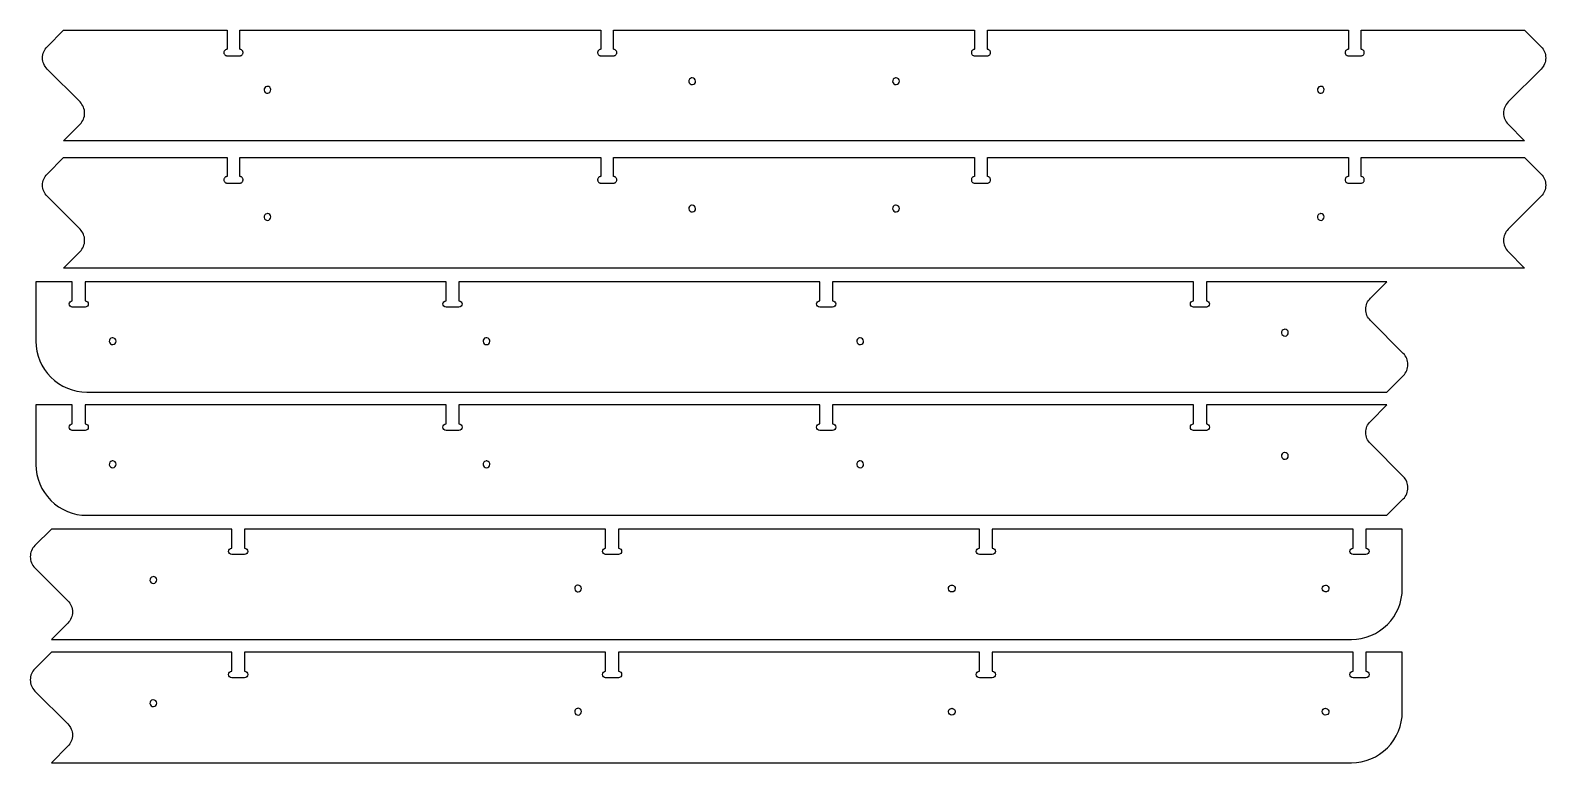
# Model space of a CAD drawing. Extents: x 1.4 to 90.6, y 2.1 to 45.2.
import ezdxf

# ---------------------------------------------------------------- set-up
doc = ezdxf.new("R2010")
doc.units = 0
doc.layers.add('THREE_QUARTER_INCH_THRUCUT', color=18, linetype='CONTINUOUS')

msp = doc.modelspace()

# ---------------------------------------------------------------- linework, layer by layer
at = {"layer": 'THREE_QUARTER_INCH_THRUCUT'}
for points in [[(89.322, 38.714), (46.322, 38.714), (3.322, 38.714), (4.291, 39.682, 0.414214), (4.291, 40.995), (2.354, 42.932, -0.414214), (2.354, 44.245), (3.322, 45.214), (12.947, 45.214), (12.947, 44.094), (12.916, 44.091), (12.886, 44.083), (12.857, 44.071), (12.831, 44.053), (12.807, 44.032), (12.788, 44.007), (12.773, 43.98), (12.763, 43.95), (12.758, 43.919), (12.758, 43.888), (12.763, 43.857), (12.773, 43.827), (12.788, 43.8), (12.807, 43.775), (12.831, 43.754), (12.857, 43.736), (12.886, 43.724), (12.916, 43.716), (12.947, 43.714), (13.697, 43.714), (13.729, 43.716), (13.759, 43.724), (13.788, 43.736), (13.814, 43.754), (13.837, 43.775), (13.856, 43.8), (13.871, 43.827), (13.881, 43.857), (13.887, 43.888), (13.887, 43.919), (13.881, 43.95), (13.871, 43.98), (13.856, 44.007), (13.837, 44.032), (13.814, 44.053), (13.788, 44.071), (13.759, 44.083), (13.729, 44.091), (13.697, 44.094), (13.697, 45.214), (34.947, 45.214), (34.947, 44.094), (34.916, 44.091), (34.886, 44.083), (34.857, 44.071), (34.831, 44.053), (34.807, 44.032), (34.788, 44.007), (34.773, 43.98), (34.763, 43.95), (34.758, 43.919), (34.758, 43.888), (34.763, 43.857), (34.773, 43.827), (34.788, 43.8), (34.807, 43.775), (34.831, 43.754), (34.857, 43.736), (34.886, 43.724), (34.916, 43.716), (34.947, 43.714), (35.697, 43.714), (35.729, 43.716), (35.759, 43.724), (35.788, 43.736), (35.814, 43.754), (35.837, 43.775), (35.856, 43.8), (35.871, 43.827), (35.881, 43.857), (35.887, 43.888), (35.887, 43.919), (35.881, 43.95), (35.871, 43.98), (35.856, 44.007), (35.837, 44.032), (35.814, 44.053), (35.788, 44.071), (35.759, 44.083), (35.729, 44.091), (35.697, 44.094), (35.697, 45.214), (56.947, 45.214), (56.947, 44.094), (56.916, 44.091), (56.886, 44.083), (56.857, 44.071), (56.831, 44.053), (56.807, 44.032), (56.788, 44.007), (56.773, 43.98), (56.763, 43.95), (56.758, 43.919), (56.758, 43.888), (56.763, 43.857), (56.773, 43.827), (56.788, 43.8), (56.807, 43.775), (56.831, 43.754), (56.857, 43.736), (56.886, 43.724), (56.916, 43.716), (56.947, 43.714), (57.697, 43.714), (57.729, 43.716), (57.759, 43.724), (57.788, 43.736), (57.814, 43.754), (57.837, 43.775), (57.856, 43.8), (57.871, 43.827), (57.881, 43.857), (57.887, 43.888), (57.887, 43.919), (57.881, 43.95), (57.871, 43.98), (57.856, 44.007), (57.837, 44.032), (57.814, 44.053), (57.788, 44.071), (57.759, 44.083), (57.729, 44.091), (57.697, 44.094), (57.697, 45.214), (78.947, 45.214), (78.947, 44.094), (78.916, 44.091), (78.886, 44.083), (78.857, 44.071), (78.831, 44.053), (78.807, 44.032), (78.788, 44.007), (78.773, 43.98), (78.763, 43.95), (78.758, 43.919), (78.758, 43.888), (78.763, 43.857), (78.773, 43.827), (78.788, 43.8), (78.807, 43.775), (78.831, 43.754), (78.857, 43.736), (78.886, 43.724), (78.916, 43.716), (78.947, 43.714), (79.697, 43.714), (79.729, 43.716), (79.759, 43.724), (79.788, 43.736), (79.814, 43.754), (79.837, 43.775), (79.856, 43.8), (79.871, 43.827), (79.881, 43.857), (79.887, 43.888), (79.887, 43.919), (79.881, 43.95), (79.871, 43.98), (79.856, 44.007), (79.837, 44.032), (79.814, 44.053), (79.788, 44.071), (79.759, 44.083), (79.729, 44.091), (79.697, 44.094), (79.697, 45.214), (89.322, 45.214), (90.291, 44.245, -0.414214), (90.291, 42.932), (88.354, 40.995, 0.414214), (88.354, 39.682)], [(40.291, 42.411, 0.96149), (40.338, 42.014, 0.961471), (40.322, 42.413, 0.019643), (40.307, 42.413, 0.019633)], [(52.291, 42.411, 0.96149), (52.338, 42.014, 0.961471), (52.322, 42.413, 0.019643), (52.307, 42.413, 0.019633)], [(15.291, 41.911, 0.96149), (15.338, 41.514, 0.961471), (15.322, 41.914, 0.019643), (15.307, 41.913, 0.019633)], [(77.291, 41.911, 0.96149), (77.338, 41.514, 0.961471), (77.322, 41.914, 0.019643), (77.307, 41.913, 0.019633)], [(89.322, 31.222), (46.322, 31.222), (3.322, 31.222), (4.291, 32.191, 0.414214), (4.291, 33.504), (2.354, 35.441, -0.414214), (2.354, 36.754), (3.322, 37.722), (12.947, 37.722), (12.947, 36.602), (12.916, 36.6), (12.886, 36.592), (12.857, 36.579), (12.831, 36.562), (12.807, 36.541), (12.788, 36.516), (12.773, 36.489), (12.763, 36.459), (12.758, 36.428), (12.758, 36.397), (12.763, 36.366), (12.773, 36.336), (12.788, 36.308), (12.807, 36.284), (12.831, 36.262), (12.857, 36.245), (12.886, 36.233), (12.916, 36.225), (12.947, 36.222), (13.697, 36.222), (13.729, 36.225), (13.759, 36.233), (13.788, 36.245), (13.814, 36.262), (13.837, 36.284), (13.856, 36.308), (13.871, 36.336), (13.881, 36.366), (13.887, 36.397), (13.887, 36.428), (13.881, 36.459), (13.871, 36.489), (13.856, 36.516), (13.837, 36.541), (13.814, 36.562), (13.788, 36.579), (13.759, 36.592), (13.729, 36.6), (13.697, 36.602), (13.697, 37.722), (34.947, 37.722), (34.947, 36.602), (34.916, 36.6), (34.886, 36.592), (34.857, 36.579), (34.831, 36.562), (34.807, 36.541), (34.788, 36.516), (34.773, 36.489), (34.763, 36.459), (34.758, 36.428), (34.758, 36.397), (34.763, 36.366), (34.773, 36.336), (34.788, 36.308), (34.807, 36.284), (34.831, 36.262), (34.857, 36.245), (34.886, 36.233), (34.916, 36.225), (34.947, 36.222), (35.697, 36.222), (35.729, 36.225), (35.759, 36.233), (35.788, 36.245), (35.814, 36.262), (35.837, 36.284), (35.856, 36.308), (35.871, 36.336), (35.881, 36.366), (35.887, 36.397), (35.887, 36.428), (35.881, 36.459), (35.871, 36.489), (35.856, 36.516), (35.837, 36.541), (35.814, 36.562), (35.788, 36.579), (35.759, 36.592), (35.729, 36.6), (35.697, 36.602), (35.697, 37.722), (56.947, 37.722), (56.947, 36.602), (56.916, 36.6), (56.886, 36.592), (56.857, 36.579), (56.831, 36.562), (56.807, 36.541), (56.788, 36.516), (56.773, 36.489), (56.763, 36.459), (56.758, 36.428), (56.758, 36.397), (56.763, 36.366), (56.773, 36.336), (56.788, 36.308), (56.807, 36.284), (56.831, 36.262), (56.857, 36.245), (56.886, 36.233), (56.916, 36.225), (56.947, 36.222), (57.697, 36.222), (57.729, 36.225), (57.759, 36.233), (57.788, 36.245), (57.814, 36.262), (57.837, 36.284), (57.856, 36.308), (57.871, 36.336), (57.881, 36.366), (57.887, 36.397), (57.887, 36.428), (57.881, 36.459), (57.871, 36.489), (57.856, 36.516), (57.837, 36.541), (57.814, 36.562), (57.788, 36.579), (57.759, 36.592), (57.729, 36.6), (57.697, 36.602), (57.697, 37.722), (78.947, 37.722), (78.947, 36.602), (78.916, 36.6), (78.886, 36.592), (78.857, 36.579), (78.831, 36.562), (78.807, 36.541), (78.788, 36.516), (78.773, 36.489), (78.763, 36.459), (78.758, 36.428), (78.758, 36.397), (78.763, 36.366), (78.773, 36.336), (78.788, 36.308), (78.807, 36.284), (78.831, 36.262), (78.857, 36.245), (78.886, 36.233), (78.916, 36.225), (78.947, 36.222), (79.697, 36.222), (79.729, 36.225), (79.759, 36.233), (79.788, 36.245), (79.814, 36.262), (79.837, 36.284), (79.856, 36.308), (79.871, 36.336), (79.881, 36.366), (79.887, 36.397), (79.887, 36.428), (79.881, 36.459), (79.871, 36.489), (79.856, 36.516), (79.837, 36.541), (79.814, 36.562), (79.788, 36.579), (79.759, 36.592), (79.729, 36.6), (79.697, 36.602), (79.697, 37.722), (89.322, 37.722), (90.291, 36.754, -0.414214), (90.291, 35.441), (88.354, 33.504, 0.414214), (88.354, 32.191)], [(40.291, 34.92, 0.96149), (40.338, 34.523, 0.961471), (40.322, 34.922, 0.019643), (40.307, 34.922, 0.019633)], [(52.291, 34.92, 0.96149), (52.338, 34.523, 0.961471), (52.322, 34.922, 0.019643), (52.307, 34.922, 0.019633)], [(15.291, 34.42, 0.96149), (15.338, 34.023, 0.961471), (15.322, 34.422, 0.019643), (15.307, 34.422, 0.019633)], [(77.291, 34.42, 0.96149), (77.338, 34.023, 0.961471), (77.322, 34.422, 0.019643), (77.307, 34.422, 0.019633)], [(1.695, 30.414), (1.695, 26.914, 0.414214), (4.695, 23.914), (81.213, 23.914), (82.182, 24.883, 0.414214), (82.182, 26.196), (80.245, 28.133, -0.414214), (80.245, 29.446), (81.213, 30.414), (70.588, 30.414), (70.588, 29.294, -1), (70.588, 28.914), (69.838, 28.914, -1), (69.838, 29.294), (69.838, 30.414), (48.588, 30.414), (48.588, 29.294, -1), (48.588, 28.914), (47.838, 28.914, -1), (47.838, 29.294), (47.838, 30.414), (26.588, 30.414), (26.588, 29.294, -1), (26.588, 28.914), (25.838, 28.914, -1), (25.838, 29.294), (25.838, 30.414), (4.588, 30.414), (4.588, 29.294, -1), (4.588, 28.914), (3.838, 28.914, -1), (3.838, 29.294), (3.838, 30.414)], [(6.182, 27.112, 0.96149), (6.229, 26.715, 0.961471), (6.213, 27.114, 0.019643), (6.198, 27.113, 0.019633)], [(28.179, 27.111, 0.92035), (28.215, 26.714, 0.920352), (28.245, 27.112, 0.041476), (28.212, 27.114, 0.041477)], [(50.182, 27.112, 0.96149), (50.229, 26.715, 0.961471), (50.213, 27.114, 0.019643), (50.198, 27.113, 0.019633)], [(75.182, 27.612, 0.96149), (75.229, 27.215, 0.961471), (75.213, 27.614, 0.019643), (75.198, 27.613, 0.019633)], [(1.695, 23.164), (1.695, 19.664, 0.414214), (4.695, 16.664), (81.213, 16.664), (82.182, 17.633, 0.414214), (82.182, 18.946), (80.245, 20.883, -0.414214), (80.245, 22.196), (81.213, 23.164), (70.588, 23.164), (70.588, 22.044, -1), (70.588, 21.664), (69.838, 21.664, -1), (69.838, 22.044), (69.838, 23.164), (48.588, 23.164), (48.588, 22.044, -1), (48.588, 21.664), (47.838, 21.664, -1), (47.838, 22.044), (47.838, 23.164), (26.588, 23.164), (26.588, 22.044, -1), (26.588, 21.664), (25.838, 21.664, -1), (25.838, 22.044), (25.838, 23.164), (4.588, 23.164), (4.588, 22.044, -1), (4.588, 21.664), (3.838, 21.664, -1), (3.838, 22.044), (3.838, 23.164)], [(6.182, 19.862, 0.96149), (6.229, 19.465, 0.961471), (6.213, 19.864, 0.019643), (6.198, 19.863, 0.019633)], [(28.179, 19.861, 0.92035), (28.215, 19.464, 0.920352), (28.245, 19.862, 0.041476), (28.212, 19.864, 0.041477)], [(50.182, 19.862, 0.96149), (50.229, 19.465, 0.961471), (50.213, 19.864, 0.019643), (50.198, 19.863, 0.019633)], [(75.182, 20.362, 0.96149), (75.229, 19.965, 0.961471), (75.213, 20.364, 0.019643), (75.198, 20.363, 0.019633)], [(2.605, 9.354), (79.123, 9.354, 0.414214), (82.123, 12.354), (82.123, 15.854), (79.98, 15.854), (79.98, 14.734, -1), (79.98, 14.354), (79.23, 14.354, -1), (79.23, 14.734), (79.23, 15.854), (57.98, 15.854), (57.98, 14.734, -1), (57.98, 14.354), (57.23, 14.354, -1), (57.23, 14.734), (57.23, 15.854), (35.98, 15.854), (35.98, 14.734, -1), (35.98, 14.354), (35.23, 14.354, -1), (35.23, 14.734), (35.23, 15.854), (13.98, 15.854), (13.98, 14.734, -1), (13.98, 14.354), (13.23, 14.354, -1), (13.23, 14.734), (13.23, 15.854), (2.605, 15.854), (1.637, 14.885, 0.414214), (1.637, 13.572), (3.574, 11.635, -0.414214), (3.574, 10.322)], [(8.574, 13.051, 0.96149), (8.621, 12.654, 0.961471), (8.605, 13.054, 0.019643), (8.59, 13.053, 0.019633)], [(33.574, 12.551, 0.96149), (33.621, 12.154, 0.961471), (33.605, 12.554, 0.019643), (33.59, 12.553, 0.019633)], [(55.64, 12.551, -0.92035), (55.603, 12.154, -0.920352), (55.574, 12.551, -0.041476), (55.607, 12.554, -0.041477)], [(77.636, 12.551, -0.96149), (77.589, 12.154, -0.961471), (77.605, 12.554, -0.019643), (77.621, 12.553, -0.019633)], [(2.605, 2.104), (79.123, 2.104, 0.414214), (82.123, 5.104), (82.123, 8.604), (79.98, 8.604), (79.98, 7.484, -1), (79.98, 7.104), (79.23, 7.104, -1), (79.23, 7.484), (79.23, 8.604), (57.98, 8.604), (57.98, 7.484, -1), (57.98, 7.104), (57.23, 7.104, -1), (57.23, 7.484), (57.23, 8.604), (35.98, 8.604), (35.98, 7.484, -1), (35.98, 7.104), (35.23, 7.104, -1), (35.23, 7.484), (35.23, 8.604), (13.98, 8.604), (13.98, 7.484, -1), (13.98, 7.104), (13.23, 7.104, -1), (13.23, 7.484), (13.23, 8.604), (2.605, 8.604), (1.637, 7.635, 0.414214), (1.637, 6.322), (3.574, 4.385, -0.414214), (3.574, 3.072)], [(8.574, 5.801, 0.96149), (8.621, 5.404, 0.961471), (8.605, 5.804, 0.019643), (8.59, 5.803, 0.019633)], [(33.574, 5.301, 0.96149), (33.621, 4.904, 0.961471), (33.605, 5.304, 0.019643), (33.59, 5.303, 0.019633)], [(55.64, 5.301, -0.92035), (55.603, 4.904, -0.920352), (55.574, 5.301, -0.041476), (55.607, 5.304, -0.041477)], [(77.636, 5.301, -0.96149), (77.589, 4.904, -0.961471), (77.605, 5.304, -0.019643), (77.621, 5.303, -0.019633)]]:
    msp.add_lwpolyline(points, format="xyb", close=True, dxfattribs=at)

doc.saveas('drawing.dxf')
